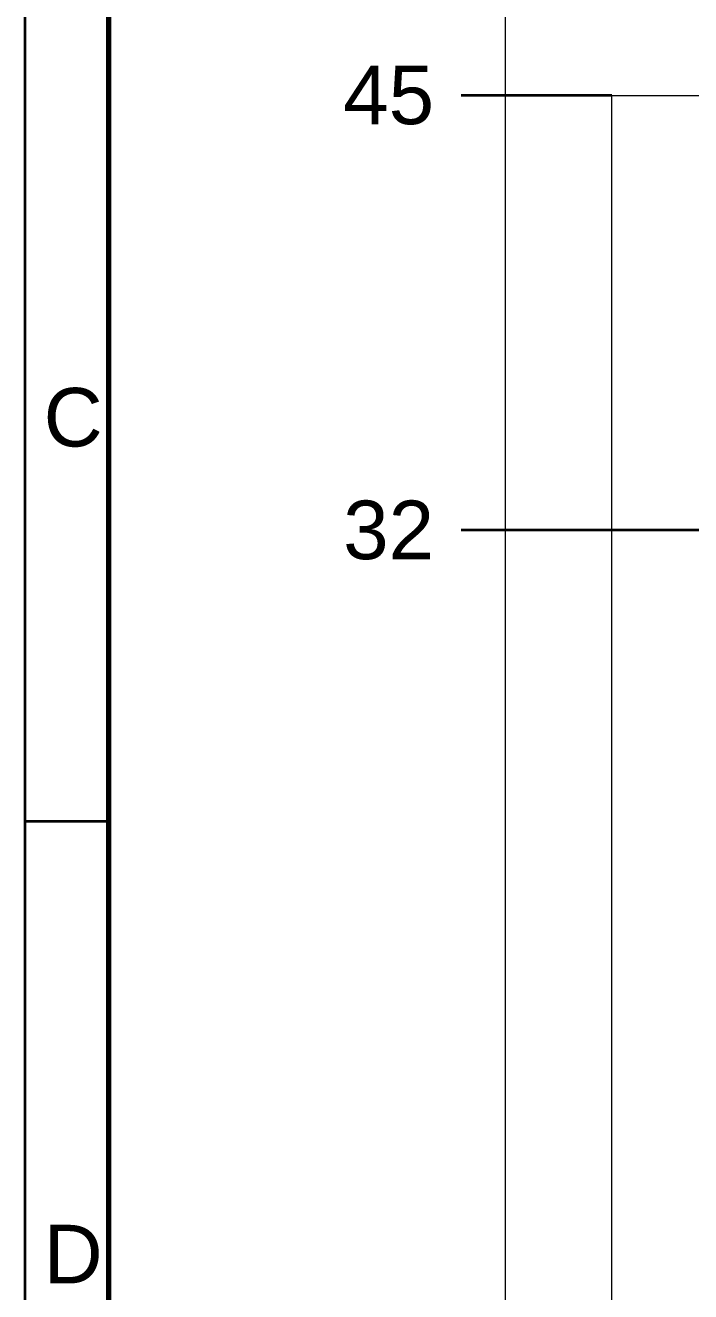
# Model space of a CAD drawing. Header units: millimetres. Extents: x 0 to 210, y 0 to 148.
# Drawn here: x 0 to 19.89, y 60.19 to 98.03 of the extents above; entities that cross this region are included whole.
import ezdxf

# ---------------------------------------------------------------- set-up
doc = ezdxf.new("R2010")
doc.units = ezdxf.units.MM
doc.layers.add('1', color=7, linetype='Continuous', true_color=0xffffff)
doc.layers.add('220', color=7, linetype='Continuous', true_color=0xffffff)
doc.styles.add('Arial Unicode MS', font='Arial Unicode MS')
doc.dimstyles.get("Standard").update_dxf_attribs({"dimtxt": 0.18, "dimasz": 0.18, "dimexe": 0.18, "dimexo": 0.0625, "dimgap": 0.09, "dimtad": 0, "dimtih": 1, "dimtoh": 1, "dimdec": 4, "dimzin": 0, "dimdsep": 46, "dimtxsty": 'Standard', "dimcen": 0.09, "dimadec": 0, "dimazin": 0, "dimtfac": 1, "dimtdec": 4, "dimtofl": 0, "dimtmove": 0, "dimatfit": 3, "dimfxl": 1, "dimtolj": 1, "dimtzin": 0, "dimarcsym": 0})

# ---------------------------------------------------------------- blocks, each defined once
blk = doc.blocks.new('_U5')
at = {"layer": '1', "color": 18, "linetype": 'Continuous', "lineweight": 35}
blk.add_line((32.530143, 82.940577), (13.027498, 82.940577), dxfattribs=at)
at = {"layer": 'Defpoints', "color": 0}
for p in [(13.027498, 82.940577), (32.530143, 82.940577), (17.530143, 50.940577)]:
    blk.add_point(p, dxfattribs=at)
at = {"layer": '1', "color": 18, "lineweight": 13, "insert": (10.860831, 82.940577), "char_height": 1.75, "attachment_point": 5, "style": 'Arial Unicode MS'}
blk.add_mtext('\\A1;\\fArial Unicode MS|b0|i0;\\C18;32', dxfattribs=at)
blk = doc.blocks.new('_U7')
at = {"layer": '1', "color": 18, "linetype": 'Continuous', "lineweight": 35}
blk.add_line((17.530143, 95.940577), (13.027498, 95.940577), dxfattribs=at)
at = {"layer": 'Defpoints', "color": 0}
for p in [(13.027498, 95.940577), (17.530143, 95.940577), (17.530143, 50.940577)]:
    blk.add_point(p, dxfattribs=at)
at = {"layer": '1', "color": 18, "lineweight": 13, "insert": (10.860831, 95.940577), "char_height": 1.75, "attachment_point": 5, "style": 'Arial Unicode MS'}
blk.add_mtext('\\A1;\\fArial Unicode MS|b0|i0;\\C18;45', dxfattribs=at)

msp = doc.modelspace()

# ---------------------------------------------------------------- linework, layer by layer
at = {"layer": '1', "color": 8, "linetype": 'Continuous', "lineweight": 18}
msp.add_line((14.35514, 47.76558), (14.35514, 99.11558), dxfattribs=at)
at = {"layer": '1', "color": 163, "linetype": 'Continuous', "lineweight": 18}
for p, q in [((17.53014, 95.94058), (92.53014, 95.94058)), ((17.53014, 50.94058), (17.53014, 95.94058))]:
    msp.add_line(p, q, dxfattribs=at)
at = {"layer": '220', "color": 18, "linetype": 'Continuous', "lineweight": 35}
for p, q in [((0, 0), (0, 148.5)), ((0, 74.25), (2.5, 74.25))]:
    msp.add_line(p, q, dxfattribs=at)
at = {"layer": '220', "color": 18, "linetype": 'Continuous', "lineweight": 70}
msp.add_line((2.5, 2.5), (2.5, 146), dxfattribs=at)

# ---------------------------------------------------------------- texts
at = {"layer": '220', "color": 18, "linetype": 'Continuous', "lineweight": 13, "char_height": 1.75, "attachment_point": 7, "line_spacing_factor": 1.047437, "style": 'Arial Unicode MS'}
for s, insert in [('\\fArial Unicode MS|b0|i0;\\W1.0000;C', (0.54749, 85.42076)), ('\\fArial Unicode MS|b0|i0;\\W1.0000;D', (0.54749, 60.43568))]:
    msp.add_mtext(s, dxfattribs=dict(at, insert=insert))

# ---------------------------------------------------------------- dimensions: what is measured, and where the dimension line sits
at = {"layer": '1', "color": 18, "linetype": 'Continuous', "lineweight": 13}
for feature_location, offset, text, picture, middle in [((17.53014, 95.94058), (-4.50264, 0), '\\fArial Unicode MS|b0|i0;\\C18;45', '_U7', (10.86083, 95.94058)), ((32.53014, 82.94058), (-19.50265, 0), '\\fArial Unicode MS|b0|i0;\\C18;32', '_U5', (10.86083, 82.94058))]:
    dim = msp.add_ordinate_dim(feature_location=feature_location, offset=offset, dtype=0, origin=(17.53014, 50.94058), text=text, dimstyle='Standard', override={"dimscale": 0.5, "dimtxt": 3.5, "dimasz": 3.5, "dimexe": 2, "dimexo": 0, "dimgap": 1.5, "dimtih": 0, "dimdec": 3, "dimlfac": 2, "dimzin": 8, "dimdsep": 44, "dimlunit": 2, "dimpost": '', "dimtxsty": 'Arial Unicode MS', "dimsah": 1, "dimse1": 0, "dimse2": 0, "dimsd1": 0, "dimsd2": 0, "dimclrd": 18, "dimclre": 18, "dimclrt": 18, "dimtol": 0, "dimtm": -0.1, "dimtfac": 1, "dimtdec": 2, "dimtofl": 1, "dimtmove": 0, "dimtzin": 8, "dimlwd": 35, "dimlwe": 35}, dxfattribs=at)
    dim.commit()
    dim.dimension.update_dxf_attribs({"geometry": picture, "text_midpoint": middle})

doc.saveas('drawing.dxf')
